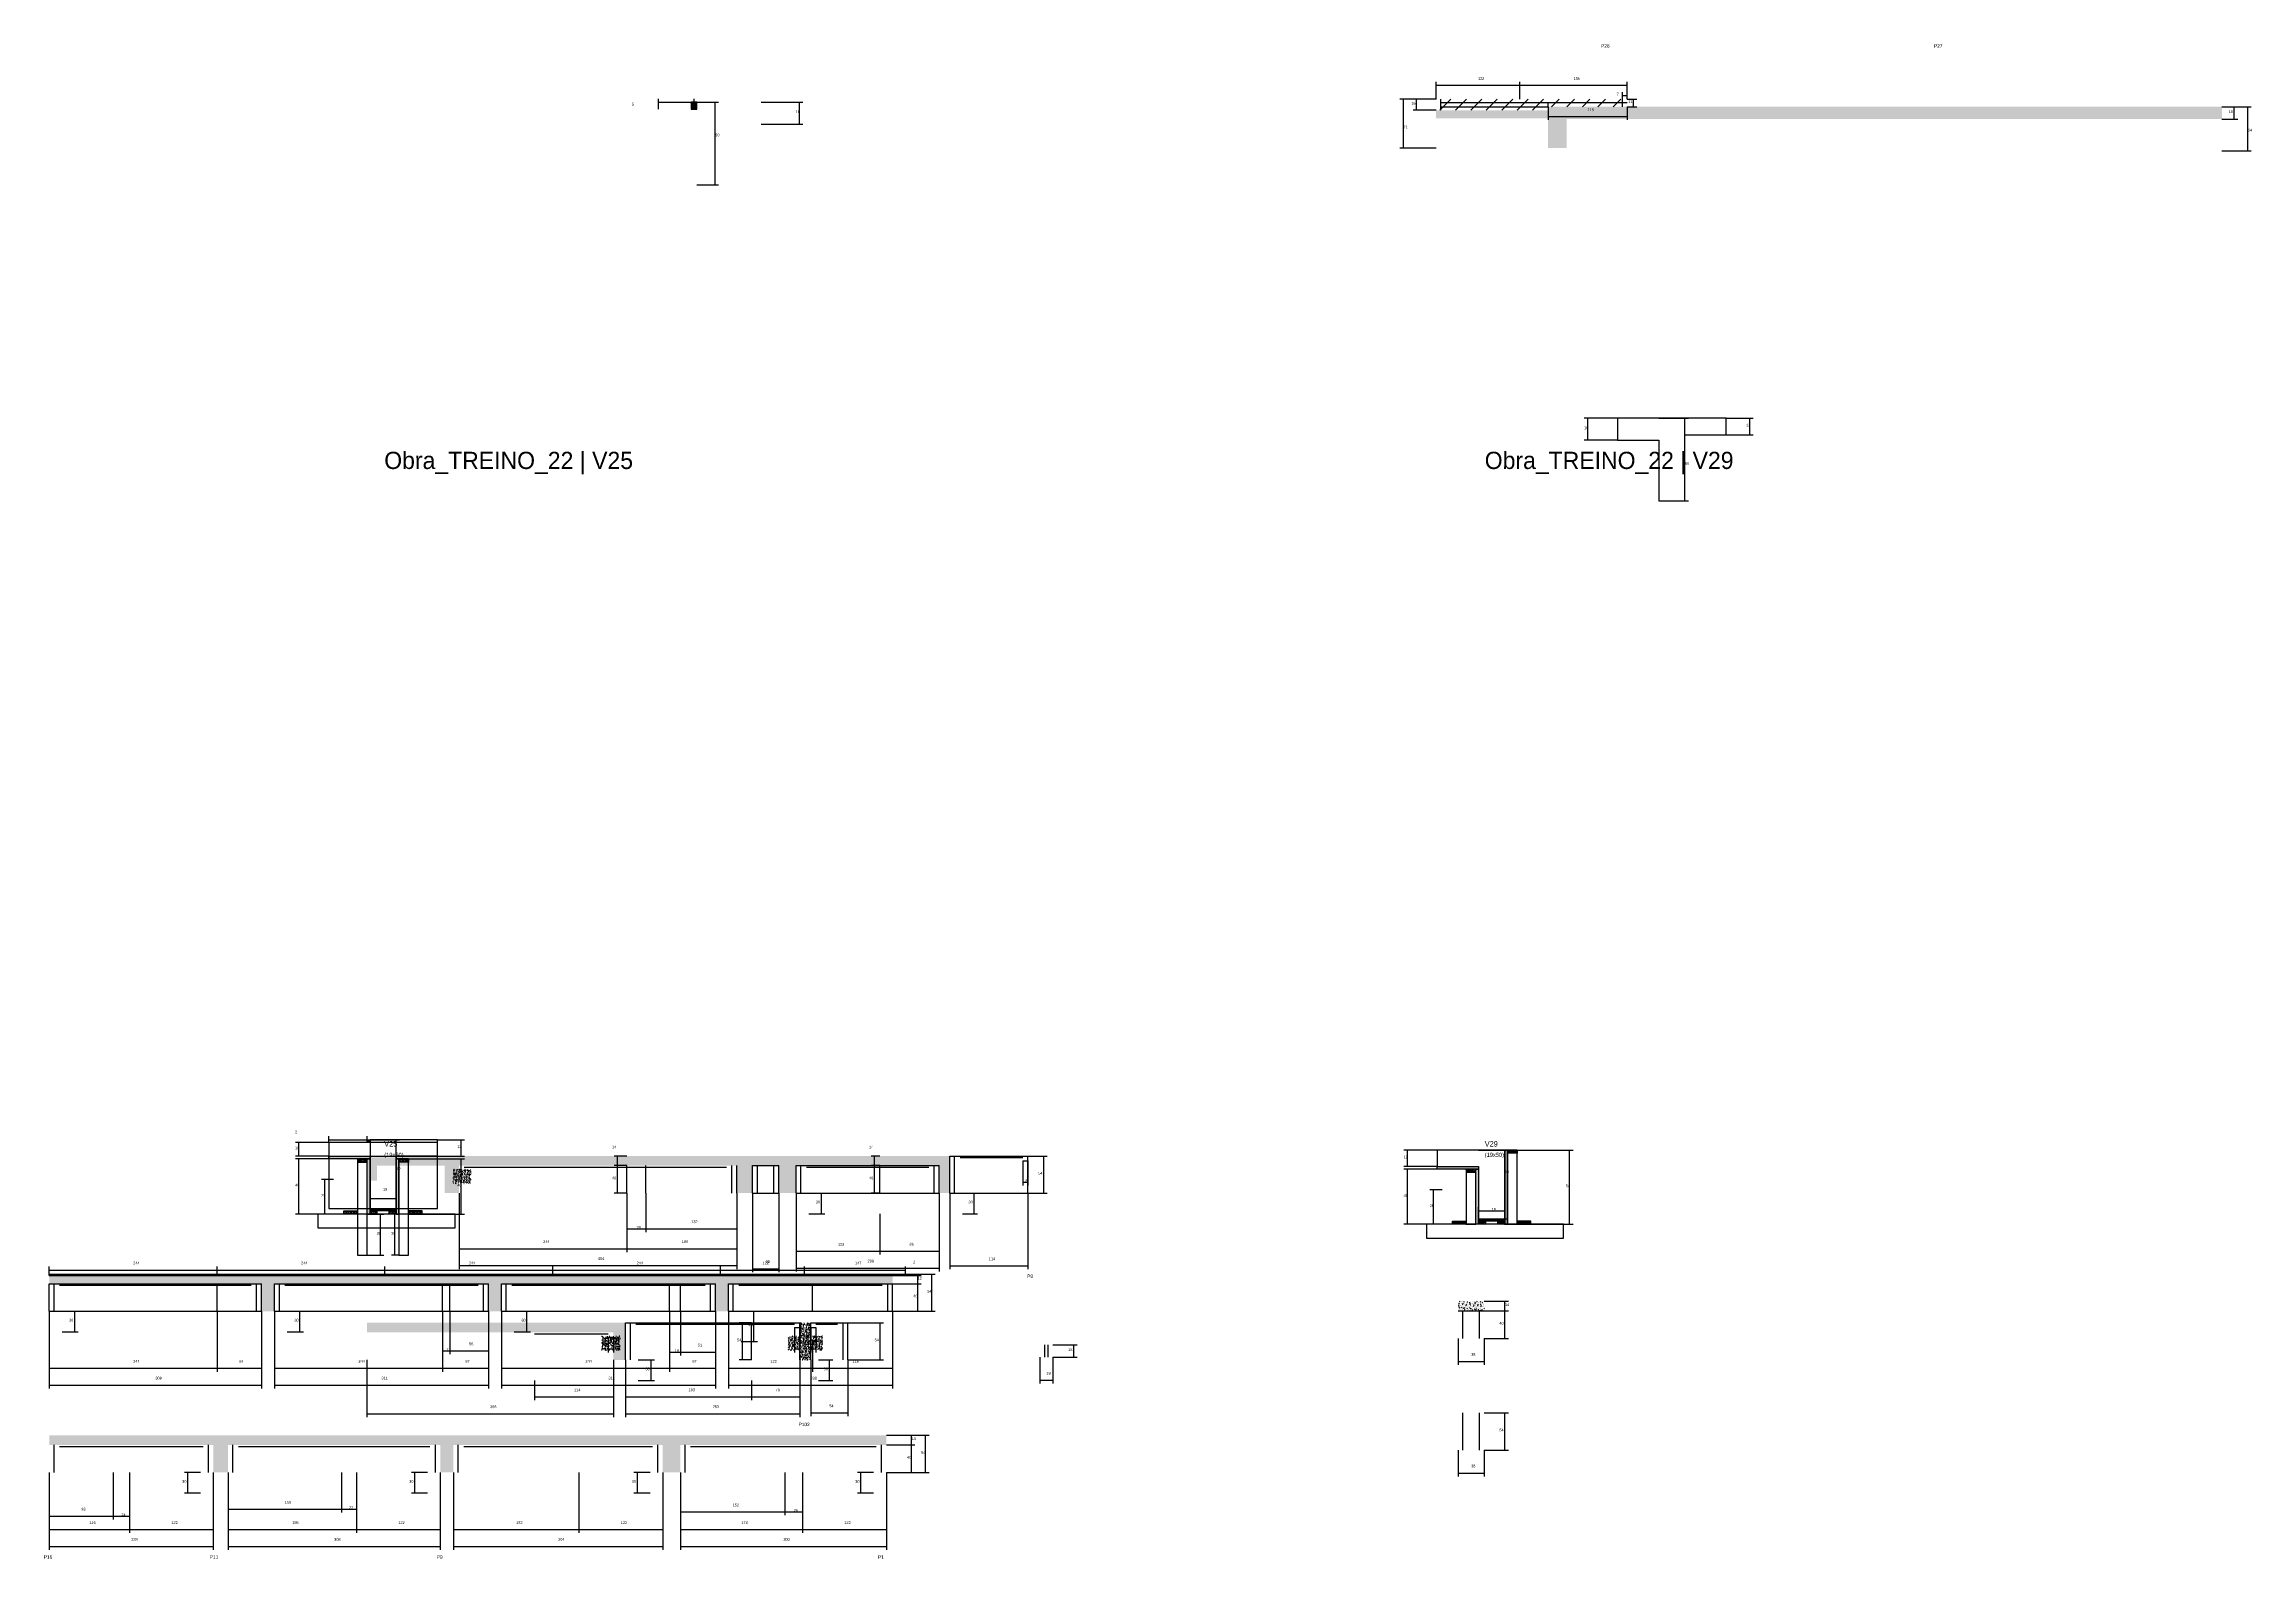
# Model space of a CAD drawing. Header units: metres. Extents: x -65046 to 21926, y -45195 to 1016.
# Drawn here: x 5906 to 9115, y -33594 to -31392 of the extents above; entities that cross this region are included whole.
import ezdxf

# ---------------------------------------------------------------- set-up
doc = ezdxf.new("R2010")
doc.units = ezdxf.units.M
for name, color, linetype in [('CONCRETO', 251, 'Continuous'), ('COTA', 241, 'Continuous'), ('Hachura', 253, 'Continuous'), ('LABEL_ID', 3, 'Continuous'), ('Madeira', 126, 'Continuous'), ('NOMENCLATURA', 7, 'Continuous'), ('Painéis', 200, 'Continuous'), ('SARR_2.2x7', 40, 'Continuous'), ('SARR_EDITAR', 141, 'Continuous'), ('Texto Seção', 7, 'Continuous')]:
    doc.layers.add(name, color=color, linetype=linetype)

msp = doc.modelspace()

# ---------------------------------------------------------------- hatches: boundary and pattern name
at = {"layer": 'COTA'}
h = msp.add_hatch(dxfattribs=at)
h.set_pattern_fill('AR-CONC', scale=0.03)
h.paths.add_polyline_path([(8207.2, -31483.4), (8092.2, -31483.4), (8092.2, -31483.4), (8092.2, -31488.4), (8092.2, -31488.4), (7929.2, -31488.4), (7929.2, -31488.4), (7929.2, -31500.4), (7929.2, -31500.4), (8092.2, -31500.4), (8092.2, -31500.4), (8092.2, -31543.4), (8092.2, -31543.4), (8119.3, -31543.4), (8119.3, -31543.4), (8119.3, -31501.4), (8119.3, -31501.4), (9071.8, -31501.4), (9071.8, -31501.4), (9071.8, -31483.4), (9071.8, -31483.4), (8207.2, -31483.4)])
h = msp.add_hatch(dxfattribs=at)
h.set_pattern_fill('AR-CONC', scale=0.03)
h.paths.add_polyline_path([(6912.4, -33062.7), (6935.5, -33062.7), (6935.5, -33022.7), (6973.5, -33022.7), (6973.5, -33062.7), (6998.7, -33062.7), (6998.7, -33022.7), (7206.7, -33022.7), (7206.7, -33062.7), (7222.2, -33062.7), (7222.2, -33008.7), (6508.9, -33008.7), (6508.9, -33010.7), (6374.7, -33010.7), (6374.7, -33044.7), (6389.7, -33044.7), (6389.7, -33022.7), (6487.7, -33022.7), (6487.7, -33062.7), (6508.9, -33062.7), (6508.9, -33022.7), (6912.4, -33022.7)])
h = msp.add_hatch(dxfattribs=at)
h.set_pattern_fill('AR-CONC', scale=0.03)
h.paths.add_polyline_path([(6499.8, -33048.5), (6499.8, -33027.9), (6499.8, -33027.9), (6526.2, -33027.9), (6526.2, -33027.9), (6526.2, -33048.5), (6526.2, -33048.5), (6499.8, -33048.5)])
h = msp.add_hatch(dxfattribs=at)
h.set_pattern_fill('AR-CONC', scale=0.03)
h.paths.add_polyline_path([(6240.5, -33194.3), (6551.5, -33194.3), (6551.5, -33234.3), (6570.5, -33234.3), (6570.5, -33194.3), (6881.5, -33194.3), (6881.5, -33234.3), (6900.5, -33234.3), (6900.5, -33194.3), (7139, -33194.3), (7139, -33182.3), (6401, -33182.3), (6157, -33182.3), (5913, -33182.3), (5913, -33194.3), (6221.5, -33194.3), (6221.5, -33234.3), (6240.5, -33234.3)])
h = msp.add_hatch(dxfattribs=at)
h.set_pattern_fill('AR-CONC', scale=0.03)
h.paths.add_polyline_path([(7961.3, -33233.8), (7999.3, -33233.8), (7999.3, -33219.8), (7961.3, -33219.8)])
h = msp.add_hatch(dxfattribs=at)
h.set_pattern_fill('AR-CONC', scale=0.03)
h.paths.add_polyline_path([(6750.9, -33251.1), (6374.7, -33251.1), (6374.7, -33265.1), (6733.2, -33265.1), (6733.2, -33305.1), (6750.9, -33305.1)])
h = msp.add_hatch(dxfattribs=at)
h.set_pattern_fill('AR-CONC', scale=0.03)
h.paths.add_polyline_path([(7020.2, -33251.1), (7004.1, -33251.1), (7004.1, -33305.1), (7020.2, -33305.1)])
h = msp.add_hatch(dxfattribs=at)
h.set_pattern_fill('AR-CONC', scale=0.03)
h.paths.add_polyline_path([(6716.5, -33290.9), (6742.9, -33290.9), (6742.9, -33290.9), (6742.9, -33270.3), (6742.9, -33270.3), (6716.5, -33270.3), (6716.5, -33270.3), (6716.5, -33290.9)])
h = msp.add_hatch(dxfattribs=at)
h.set_pattern_fill('AR-CONC', scale=0.03)
h.paths.add_polyline_path([(6987.4, -33290.9), (7013.8, -33290.9), (7013.8, -33290.9), (7013.8, -33270.3), (7013.8, -33270.3), (6987.4, -33270.3), (6987.4, -33270.3), (6987.4, -33290.9)])
h = msp.add_hatch(dxfattribs=at)
h.set_pattern_fill('AR-CONC', scale=0.03)
h.paths.add_polyline_path([(7011, -33290.9), (7037.4, -33290.9), (7037.4, -33290.9), (7037.4, -33270.3), (7037.4, -33270.3), (7011, -33270.3), (7011, -33270.3), (7011, -33290.9)])
h = msp.add_hatch(dxfattribs=at)
h.set_pattern_fill('AR-CONC', scale=0.03)
h.paths.add_polyline_path([(6173, -33428.7), (6481.5, -33428.7), (6481.5, -33468.7), (6500.5, -33468.7), (6500.5, -33428.7), (6805, -33428.7), (6805, -33468.7), (6830.5, -33468.7), (6830.5, -33428.7), (7130, -33428.7), (7130, -33414.7), (5913, -33414.7), (5913, -33428.7), (6151.5, -33428.7), (6151.5, -33468.7), (6173, -33468.7)])
at = {"layer": 'Hachura'}
h = msp.add_hatch(dxfattribs=at)
h.set_pattern_fill('ANSI31', scale=0.5)
h.paths.add_polyline_path([(6850.4, -31476.7), (6846, -31476.7), (6846, -31476.7), (6846, -31486.7), (6846, -31486.7), (6850.4, -31486.7), (6850.4, -31486.7), (6850.4, -31476.7)])
h = msp.add_hatch(color=8, dxfattribs=at)
h.dxf.hatch_style = 1
h.paths.add_polyline_path([(6854.4, -31476.7), (6850.4, -31476.7), (6850.4, -31476.7), (6850.4, -31486.7), (6850.4, -31486.7), (6854.4, -31486.7), (6854.4, -31486.7), (6854.4, -31476.7)])
h = msp.add_hatch(dxfattribs=at)
h.set_pattern_fill('ANSI31', scale=5)
h.paths.add_polyline_path([(8051.2, -31488.4), (8051.2, -31472.4), (7929.2, -31472.4), (7929.2, -31488.4)])
h = msp.add_hatch(dxfattribs=at)
h.set_pattern_fill('ANSI31', scale=5)
h.paths.add_polyline_path([(8051.2, -31488.4), (8092.2, -31488.4), (8092.2, -31483.4), (8207.2, -31483.4), (8207.2, -31472.4), (8051.2, -31472.4)])
h = msp.add_hatch(color=8, dxfattribs=at)
h.dxf.hatch_style = 1
h.paths.add_polyline_path([(6375.3, -32985), (6379.3, -32985), (6379.3, -32985), (6379.3, -32989), (6379.3, -32989), (6375.3, -32989), (6375.3, -32989), (6375.3, -32985)])
h = msp.add_hatch(color=8, dxfattribs=at)
h.dxf.hatch_style = 1
h.paths.add_polyline_path([(6319.3, -33013), (6319.3, -33009), (6319.3, -33009), (6379.3, -33009), (6379.3, -33009), (6379.3, -33013), (6379.3, -33013), (6319.3, -33013)])
h = msp.add_hatch(dxfattribs=at)
h.set_pattern_fill('ANSI31', scale=0.5)
h.paths.add_polyline_path([(6361.3, -33013), (6361.3, -33017.4), (6361.3, -33017.4), (6375.3, -33017.4), (6375.3, -33017.4), (6375.3, -33013), (6375.3, -33013), (6361.3, -33013)])
h = msp.add_hatch(color=8, dxfattribs=at)
h.dxf.hatch_style = 1
h.paths.add_polyline_path([(6375.3, -33013), (6379.3, -33013), (6379.3, -33013), (6379.3, -33093), (6379.3, -33093), (6375.3, -33093), (6375.3, -33093), (6375.3, -33013)])
h = msp.add_hatch(color=8, dxfattribs=at)
h.dxf.hatch_style = 1
h.paths.add_polyline_path([(6477.3, -33013), (6477.3, -33009), (6477.3, -33009), (6417.3, -33009), (6417.3, -33009), (6417.3, -33013), (6417.3, -33013), (6477.3, -33013)])
h = msp.add_hatch(color=8, dxfattribs=at)
h.dxf.hatch_style = 1
h.paths.add_polyline_path([(6421.3, -33013), (6417.3, -33013), (6417.3, -33013), (6417.3, -33093), (6417.3, -33093), (6421.3, -33093), (6421.3, -33093), (6421.3, -33013)])
h = msp.add_hatch(dxfattribs=at)
h.set_pattern_fill('ANSI31', scale=0.5)
h.paths.add_polyline_path([(6435.3, -33013), (6435.3, -33017.4), (6435.3, -33017.4), (6421.3, -33017.4), (6421.3, -33017.4), (6421.3, -33013), (6421.3, -33013), (6435.3, -33013)])
h = msp.add_hatch(color=8, dxfattribs=at)
h.dxf.hatch_style = 1
h.paths.add_polyline_path([(7931, -33028), (7931, -33024), (7931, -33024), (7991, -33024), (7991, -33024), (7991, -33028), (7991, -33028), (7931, -33028)])
h = msp.add_hatch(dxfattribs=at)
h.set_pattern_fill('ANSI31', scale=0.5)
h.paths.add_polyline_path([(7973, -33028), (7973, -33032.4), (7973, -33032.4), (7987, -33032.4), (7987, -33032.4), (7987, -33028), (7987, -33028), (7973, -33028)])
h = msp.add_hatch(color=8, dxfattribs=at)
h.dxf.hatch_style = 1
h.paths.add_polyline_path([(7987, -33028), (7991, -33028), (7991, -33028), (7991, -33108), (7991, -33108), (7987, -33108), (7987, -33108), (7987, -33028)])
h = msp.add_hatch(color=8, dxfattribs=at)
h.dxf.hatch_style = 1
h.paths.add_polyline_path([(8033, -33000), (8029, -33000), (8029, -33000), (8029, -33108), (8029, -33108), (8033, -33108), (8033, -33108), (8033, -33000)])
h = msp.add_hatch(dxfattribs=at)
h.set_pattern_fill('ANSI31', scale=0.5)
h.paths.add_polyline_path([(8047, -33000), (8047, -33004.4), (8047, -33004.4), (8033, -33004.4), (8033, -33004.4), (8033, -33000), (8033, -33000), (8047, -33000)])
h = msp.add_hatch(dxfattribs=at)
h.set_pattern_fill('ANSI31', scale=0.5)
h.paths.add_polyline_path([(6341.3, -33093), (6341.3, -33088.6), (6341.3, -33088.6), (6361.3, -33088.6), (6361.3, -33088.6), (6361.3, -33093), (6361.3, -33093), (6341.3, -33093)])
h = msp.add_hatch(color=8, dxfattribs=at)
h.dxf.hatch_style = 1
h.paths.add_polyline_path([(6379.3, -33088.6), (6379.3, -33085), (6379.3, -33085), (6417.3, -33085), (6417.3, -33085), (6417.3, -33088.6), (6417.3, -33088.6), (6379.3, -33088.6)])
h = msp.add_hatch(dxfattribs=at)
h.set_pattern_fill('ANSI31', scale=0.5)
h.paths.add_polyline_path([(6379.3, -33093), (6379.3, -33088.6), (6379.3, -33088.6), (6389.3, -33088.6), (6389.3, -33088.6), (6389.3, -33093), (6389.3, -33093), (6379.3, -33093)])
h = msp.add_hatch(dxfattribs=at)
h.set_pattern_fill('ANSI31', scale=0.5)
h.paths.add_polyline_path([(6407.3, -33093), (6407.3, -33088.6), (6407.3, -33088.6), (6417.3, -33088.6), (6417.3, -33088.6), (6417.3, -33093), (6417.3, -33093), (6407.3, -33093)])
h = msp.add_hatch(dxfattribs=at)
h.set_pattern_fill('ANSI31', scale=0.5)
h.paths.add_polyline_path([(6455.3, -33093), (6455.3, -33088.6), (6455.3, -33088.6), (6435.3, -33088.6), (6435.3, -33088.6), (6435.3, -33093), (6435.3, -33093), (6455.3, -33093)])
h = msp.add_hatch(dxfattribs=at)
h.set_pattern_fill('ANSI31', scale=0.5)
h.paths.add_polyline_path([(7953, -33108), (7953, -33103.6), (7953, -33103.6), (7973, -33103.6), (7973, -33103.6), (7973, -33108), (7973, -33108), (7953, -33108)])
h = msp.add_hatch(color=8, dxfattribs=at)
h.dxf.hatch_style = 1
h.paths.add_polyline_path([(7991, -33103.6), (7991, -33100), (7991, -33100), (8029, -33100), (8029, -33100), (8029, -33103.6), (8029, -33103.6), (7991, -33103.6)])
h = msp.add_hatch(dxfattribs=at)
h.set_pattern_fill('ANSI31', scale=0.5)
h.paths.add_polyline_path([(7991, -33108), (7991, -33103.6), (7991, -33103.6), (8001, -33103.6), (8001, -33103.6), (8001, -33108), (8001, -33108), (7991, -33108)])
h = msp.add_hatch(dxfattribs=at)
h.set_pattern_fill('ANSI31', scale=0.5)
h.paths.add_polyline_path([(8019, -33108), (8019, -33103.6), (8019, -33103.6), (8029, -33103.6), (8029, -33103.6), (8029, -33108), (8029, -33108), (8019, -33108)])
h = msp.add_hatch(dxfattribs=at)
h.set_pattern_fill('ANSI31', scale=0.5)
h.paths.add_polyline_path([(8067, -33108), (8067, -33103.6), (8067, -33103.6), (8047, -33103.6), (8047, -33103.6), (8047, -33108), (8047, -33108), (8067, -33108)])

# ---------------------------------------------------------------- linework, layer by layer
at = {"layer": 'CONCRETO'}
for points in [[(8351.1, -31960.1), (8351.1, -31936.1), (8193.1, -31936.1), (8193.1, -31968.1), (8253.1, -31968.1), (8253.1, -32056.1), (8291.1, -32056.1), (8291.1, -31970.1), (8291.1, -31960.1)], [(6319.3, -33085), (6477.3, -33085), (6477.3, -32989), (6319.3, -32989)], [(6379.3, -33009), (6477.3, -33009), (6477.3, -32985), (6379.3, -32985)], [(8029, -33020), (8029, -33000), (7931, -33000), (7931, -33024), (7991, -33024), (7991, -33100), (8029, -33100), (8029, -33020)]]:
    msp.add_lwpolyline(points, close=True, dxfattribs=at)
for points in [[(6379.3, -32989), (6319.3, -32989), (6319.3, -33009), (6379.3, -33009), (6379.3, -33085), (6417.3, -33085), (6417.3, -33019), (6417.3, -33009), (6477.3, -33009)], [(6477.3, -33009), (6477.3, -32985), (6379.3, -32985)]]:
    msp.add_lwpolyline(points, dxfattribs=at)
at = {"layer": 'COTA'}
for p, q in [((7929.2, -31472.4), (7929.2, -31447)), ((7929.2, -31452), (8051.2, -31452)), ((8051.2, -31472.4), (8051.2, -31447)), ((8051.2, -31472.4), (8051.2, -31447)), ((8051.2, -31452), (8207.2, -31452)), ((8207.2, -31472.4), (8207.2, -31447)), ((6798.8, -31486.7), (6798.8, -31471.7)), ((6798.8, -31476.7), (6850.4, -31476.7)), ((6850.4, -31476.7), (6850.4, -31471.7)), ((6854.4, -31476.7), (6886.2, -31476.7)), ((6881.2, -31596.7), (6881.2, -31476.7)), ((6948, -31476.7), (7008.6, -31476.7)), ((7003.6, -31508.7), (7003.6, -31476.7)), ((7929.2, -31472.4), (7876.8, -31472.4)), ((7881.8, -31543.4), (7881.8, -31472.4)), ((7929.2, -31472.4), (7895.9, -31472.4)), ((7900.9, -31488.4), (7900.9, -31472.4)), ((8092.2, -31483.4), (8092.2, -31502.4)), ((8200.3, -31472.4), (8200.3, -31462.1)), ((8200.3, -31467.1), (8207.3, -31467.1)), ((8207.2, -31472.4), (8221.2, -31472.4)), ((8207.2, -31483.4), (8221.2, -31483.4)), ((8207.2, -31483.4), (8207.2, -31502.4)), ((8207.3, -31472.4), (8207.3, -31462.1)), ((8216.2, -31483.4), (8216.2, -31472.4)), ((9071.8, -31483.4), (9094.8, -31483.4)), ((9071.8, -31483.4), (9114.5, -31483.4)), ((9089.8, -31501.4), (9089.8, -31483.4)), ((9109.5, -31547.4), (9109.5, -31483.4)), ((6948, -31508.7), (7008.6, -31508.7)), ((7929.2, -31488.4), (7895.9, -31488.4)), ((8092.2, -31497.4), (8207.2, -31497.4)), ((9071.8, -31501.4), (9094.8, -31501.4)), ((7929.2, -31543.4), (7876.8, -31543.4)), ((9071.8, -31547.4), (9114.5, -31547.4)), ((6854.4, -31596.7), (6886.2, -31596.7)), ((8193.1, -31936.1), (8144.7, -31936.1)), ((8149.7, -31968.1), (8149.7, -31936.1)), ((8253.1, -31936.1), (8296.1, -31936.1)), ((8291.1, -32056.1), (8291.1, -31936.1)), ((8351.1, -31936.1), (8390.5, -31936.1)), ((8385.5, -31960.1), (8385.5, -31936.1)), ((8193.1, -31968.1), (8144.7, -31968.1)), ((8351.1, -31960.1), (8390.5, -31960.1)), ((8253.1, -32056.1), (8296.1, -32056.1)), ((6319.3, -32989), (6270.9, -32989)), ((6275.9, -33009), (6275.9, -32989)), ((6319.3, -32989), (6319.3, -32980)), ((6319.3, -32985), (6375.3, -32985)), ((6375.3, -32985), (6375.3, -32980)), ((6379.3, -32985), (6422.3, -32985)), ((6417.3, -33085), (6417.3, -32985)), ((6477.3, -32985), (6516.7, -32985)), ((6511.7, -33009), (6511.7, -32985)), ((6319.3, -33009), (6270.9, -33009)), ((6319.3, -33013), (6270.9, -33013)), ((6275.9, -33093), (6275.9, -33013)), ((6435.3, -33013), (6516.7, -33013)), ((6477.3, -33009), (6516.7, -33009)), ((6511.7, -33093), (6511.7, -33013)), ((6752.9, -33008.7), (6734.1, -33008.7)), ((6752.9, -33022.7), (6734.1, -33022.7)), ((6752.9, -33022.7), (6734.1, -33022.7)), ((6739.1, -33022.7), (6739.1, -33008.7)), ((6739.1, -33062.7), (6739.1, -33022.7)), ((7120.7, -33008.7), (7108, -33008.7)), ((7120.7, -33022.7), (7108, -33022.7)), ((7120.7, -33022.7), (7108, -33022.7)), ((7113, -33022.7), (7113, -33008.7)), ((7113, -33062.7), (7113, -33022.7)), ((7328.2, -33015.7), (7328.2, -33051.8)), ((7335.7, -33008.7), (7364, -33008.7)), ((7335.7, -33015.7), (7335.7, -33051.8)), ((7359, -33062.7), (7359, -33008.7)), ((7931, -33000), (7882.6, -33000)), ((7931, -33024), (7882.6, -33024)), ((7931, -33028), (7882.6, -33028)), ((7887.6, -33024), (7887.6, -33000)), ((7887.6, -33108), (7887.6, -33028)), ((7991, -33000), (8034, -33000)), ((8029, -33100), (8029, -33000)), ((8047, -33000), (8128.4, -33000)), ((8123.4, -33108), (8123.4, -33000)), ((6326.3, -33043), (6308.8, -33043)), ((6313.8, -33093), (6313.8, -33043)), ((7328.2, -33046.8), (7335.7, -33046.8)), ((7938, -33058), (7920.4, -33058)), ((7925.4, -33108), (7925.4, -33058)), ((6379.3, -33085), (6379.3, -33065.5)), ((6379.3, -33070.5), (6417.3, -33070.5)), ((6379.3, -33085), (6422.3, -33085)), ((6417.3, -33085), (6417.3, -33065.5)), ((6508.9, -33062.7), (6508.9, -33148.4)), ((6508.9, -33062.7), (6508.9, -33173)), ((6752.9, -33062.7), (6734.1, -33062.7)), ((6752.9, -33062.7), (6752.9, -33119.5)), ((6780.4, -33062.7), (6780.4, -33119.5)), ((6780.4, -33062.7), (6780.4, -33119.5)), ((6912.4, -33062.7), (6912.4, -33148.4)), ((6912.4, -33062.7), (6912.4, -33173)), ((6912.4, -33062.7), (6912.4, -33119.5)), ((6935.5, -33062.7), (6935.5, -33177.5)), ((6973.5, -33062.7), (6973.5, -33177.5)), ((6998.7, -33062.7), (6998.7, -33152)), ((6998.7, -33062.7), (6998.7, -33176.6)), ((7017.2, -33062.7), (7040.7, -33062.7)), ((7035.7, -33092.7), (7035.7, -33062.7)), ((7120.7, -33062.7), (7108, -33062.7)), ((7206.7, -33062.7), (7206.7, -33152)), ((7206.7, -33062.7), (7206.7, -33176.6)), ((7222.2, -33062.7), (7222.2, -33173.3)), ((7240.7, -33062.7), (7262.7, -33062.7)), ((7257.7, -33092.7), (7257.7, -33062.7)), ((7335.7, -33062.7), (7335.7, -33173.3)), ((7335.7, -33062.7), (7364, -33062.7)), ((7991, -33100), (7991, -33083.2)), ((7991, -33088.2), (8029, -33088.2)), ((8029, -33100), (8029, -33083.2)), ((6341.3, -33093), (6270.9, -33093)), ((6333.2, -33093), (6308.8, -33093)), ((6375.3, -33093), (6399.5, -33093)), ((6394.5, -33153), (6394.5, -33093)), ((6421.3, -33093), (6410.5, -33093)), ((6415.5, -33153), (6415.5, -33093)), ((6455.3, -33093), (6516.7, -33093)), ((6752.9, -33092.7), (6752.9, -33148.4)), ((6752.9, -33092.7), (6752.9, -33148.4)), ((6752.9, -33114.5), (6780.4, -33114.5)), ((6780.4, -33114.5), (6912.4, -33114.5)), ((7017.2, -33092.7), (7040.7, -33092.7)), ((7120.7, -33092.7), (7120.7, -33152)), ((7120.7, -33092.7), (7120.7, -33152)), ((7240.7, -33092.7), (7262.7, -33092.7)), ((7953, -33108), (7882.6, -33108)), ((7938, -33108), (7920.4, -33108)), ((7991, -33100), (8034, -33100)), ((8067, -33108), (8128.4, -33108)), ((6375.3, -33153), (6399.5, -33153)), ((6421.3, -33153), (6410.5, -33153)), ((6508.9, -33143.4), (6752.9, -33143.4)), ((6752.9, -33143.4), (6912.4, -33143.4)), ((6998.7, -33147), (7120.7, -33147)), ((7120.7, -33147), (7206.7, -33147)), ((5913, -33180.3), (5913, -33169.4)), ((5913, -33174.4), (6157, -33174.4)), ((6157, -33180.3), (6157, -33169.4)), ((6157, -33180.3), (6157, -33169.4)), ((6157, -33174.4), (6401, -33174.4)), ((6401, -33180.3), (6401, -33169.4)), ((6401, -33180.3), (6401, -33169.4)), ((6401, -33174.4), (6645, -33174.4)), ((6508.9, -33168), (6912.4, -33168)), ((6645, -33180.3), (6645, -33169.4)), ((6645, -33180.3), (6645, -33169.4)), ((6645, -33174.4), (6889, -33174.4)), ((6889, -33180.3), (6889, -33169.4)), ((6889, -33180.3), (6889, -33169.4)), ((6889, -33174.4), (7011, -33174.4)), ((6935.5, -33172.5), (6973.5, -33172.5)), ((6998.7, -33171.6), (7206.7, -33171.6)), ((7011, -33180.3), (7011, -33169.4)), ((7011, -33180.3), (7011, -33169.4)), ((7011, -33174.4), (7158, -33174.4)), ((7139, -33182.3), (7180.6, -33182.3)), ((7158, -33180.3), (7158, -33169.4)), ((7158, -33180.3), (7180.6, -33180.3)), ((7158, -33180.3), (7201.1, -33180.3)), ((7158, -33182.3), (7180.6, -33182.3)), ((7175.6, -33182.3), (7175.6, -33180.3)), ((7175.6, -33194.3), (7175.6, -33182.3)), ((7196.1, -33234.3), (7196.1, -33180.3)), ((7222.2, -33168.3), (7335.7, -33168.3)), ((7139, -33194.3), (7180.6, -33194.3)), ((7139, -33194.3), (7180.6, -33194.3)), ((7175.6, -33234.3), (7175.6, -33194.3)), ((7999.3, -33219.8), (8034.4, -33219.8)), ((8029.4, -33233.8), (8029.4, -33219.8)), ((5913, -33234.3), (5913, -33322.3)), ((5913, -33234.3), (5913, -33346.8)), ((5931.5, -33234.3), (5955, -33234.3)), ((5950, -33264.3), (5950, -33234.3)), ((6157, -33234.3), (6157, -33322.3)), ((6157, -33234.3), (6157, -33322.3)), ((6221.5, -33234.3), (6221.5, -33322.3)), ((6221.5, -33234.3), (6221.5, -33346.8)), ((6240.5, -33234.3), (6240.5, -33322.3)), ((6240.5, -33234.3), (6240.5, -33346.8)), ((6259, -33234.3), (6282.5, -33234.3)), ((6277.5, -33264.3), (6277.5, -33234.3)), ((6484.5, -33234.3), (6484.5, -33322.3)), ((6484.5, -33234.3), (6484.5, -33322.3)), ((6484.5, -33234.3), (6484.5, -33296.8)), ((6495.5, -33234.3), (6495.5, -33296.8)), ((6495.5, -33234.3), (6495.5, -33296.8)), ((6551.5, -33234.3), (6551.5, -33322.3)), ((6551.5, -33234.3), (6551.5, -33346.8)), ((6551.5, -33234.3), (6551.5, -33296.8)), ((6570.5, -33234.3), (6570.5, -33322.3)), ((6570.5, -33234.3), (6570.5, -33346.8)), ((6589, -33234.3), (6612.5, -33234.3)), ((6607.5, -33264.3), (6607.5, -33234.3)), ((6814.5, -33234.3), (6814.5, -33322.3)), ((6814.5, -33234.3), (6814.5, -33322.3)), ((6814.5, -33234.3), (6814.5, -33298.7)), ((6830.5, -33234.3), (6830.5, -33298.7)), ((6830.5, -33234.3), (6830.5, -33298.7)), ((6881.5, -33234.3), (6881.5, -33322.3)), ((6881.5, -33234.3), (6881.5, -33346.8)), ((6881.5, -33234.3), (6881.5, -33298.7)), ((6900.5, -33234.3), (6900.5, -33322.3)), ((6900.5, -33234.3), (6900.5, -33346.8)), ((6933.9, -33251.1), (6916.1, -33251.1)), ((6919, -33234.3), (6942.5, -33234.3)), ((6921.1, -33305.1), (6921.1, -33251.1)), ((6937.5, -33278.3), (6937.5, -33234.3)), ((7074.2, -33251.1), (7126, -33251.1)), ((7121, -33305.1), (7121, -33251.1)), ((7139, -33234.3), (7180.6, -33234.3)), ((7139, -33234.3), (7201.1, -33234.3)), ((7139, -33234.3), (7139, -33322.3)), ((7139, -33234.3), (7139, -33346.8)), ((7999.3, -33233.8), (8034.4, -33233.8)), ((7999.3, -33233.8), (8034.4, -33233.8)), ((8029.4, -33273.8), (8029.4, -33233.8)), ((5931.5, -33264.3), (5955, -33264.3)), ((6259, -33264.3), (6282.5, -33264.3)), ((6589, -33264.3), (6612.5, -33264.3)), ((6725.7, -33272.1), (6725.7, -33294.2)), ((6733.2, -33272.1), (6733.2, -33294.2)), ((6919, -33278.3), (6942.5, -33278.3)), ((6996.6, -33258.1), (6996.6, -33294.2)), ((7004.1, -33258.1), (7004.1, -33294.2)), ((7020.2, -33258.1), (7020.2, -33294.2)), ((7022.5, -33275.3), (7022.5, -33322.3)), ((7022.5, -33275.3), (7022.5, -33322.3)), ((7027.7, -33258.1), (7027.7, -33294.2)), ((7372.3, -33283.1), (7407.5, -33283.1)), ((7402.5, -33301.1), (7402.5, -33283.1)), ((7961.3, -33273.8), (7961.3, -33312.2)), ((7999.3, -33273.8), (7999.3, -33312.2)), ((7999.3, -33273.8), (8034.4, -33273.8)), ((6374.7, -33305.1), (6374.7, -33388.4)), ((6484.5, -33291.8), (6495.5, -33291.8)), ((6495.5, -33291.8), (6551.5, -33291.8)), ((6725.7, -33289.2), (6733.2, -33289.2)), ((6733.2, -33305.1), (6733.2, -33363.8)), ((6733.2, -33305.1), (6733.2, -33388.4)), ((6750.9, -33305.1), (6750.9, -33363.8)), ((6750.9, -33305.1), (6750.9, -33388.4)), ((6769.4, -33305.1), (6792.9, -33305.1)), ((6787.9, -33335.1), (6787.9, -33305.1)), ((6814.5, -33293.7), (6830.5, -33293.7)), ((6830.5, -33293.7), (6881.5, -33293.7)), ((6933.9, -33305.1), (6916.1, -33305.1)), ((6996.6, -33289.2), (7004.1, -33289.2)), ((7004.1, -33305.1), (7004.1, -33363.8)), ((7004.1, -33305.1), (7004.1, -33388.4)), ((7020.2, -33289.2), (7027.7, -33289.2)), ((7020.2, -33305.1), (7020.2, -33386.9)), ((7031.2, -33305.1), (7052.2, -33305.1)), ((7047.2, -33335.1), (7047.2, -33305.1)), ((7074.2, -33305.1), (7074.2, -33386.9)), ((7074.2, -33305.1), (7126, -33305.1)), ((7353.3, -33301.1), (7353.3, -33339.5)), ((7372.3, -33301.1), (7372.3, -33339.5)), ((7372.3, -33301.1), (7407.5, -33301.1)), ((7961.3, -33307.2), (7999.3, -33307.2)), ((5913, -33317.3), (6157, -33317.3)), ((5913, -33341.8), (6221.5, -33341.8)), ((6157, -33317.3), (6221.5, -33317.3)), ((6240.5, -33317.3), (6484.5, -33317.3)), ((6240.5, -33341.8), (6551.5, -33341.8)), ((6484.5, -33317.3), (6551.5, -33317.3)), ((6570.5, -33317.3), (6814.5, -33317.3)), ((6570.5, -33341.8), (6881.5, -33341.8)), ((6618.7, -33335.1), (6618.7, -33363.8)), ((6769.4, -33335.1), (6792.9, -33335.1)), ((6814.5, -33317.3), (6881.5, -33317.3)), ((6900.5, -33317.3), (7022.5, -33317.3)), ((6900.5, -33341.8), (7139, -33341.8)), ((6933.9, -33335.1), (6933.9, -33363.8)), ((6933.9, -33335.1), (6933.9, -33363.8)), ((7022.5, -33317.3), (7139, -33317.3)), ((7031.2, -33335.1), (7052.2, -33335.1)), ((7353.3, -33334.5), (7372.3, -33334.5)), ((6618.7, -33358.8), (6733.2, -33358.8)), ((6750.9, -33358.8), (6933.9, -33358.8)), ((6933.9, -33358.8), (7004.1, -33358.8)), ((6374.7, -33383.4), (6733.2, -33383.4)), ((6750.9, -33383.4), (7004.1, -33383.4)), ((7020.2, -33381.9), (7074.2, -33381.9)), ((7999.3, -33382.1), (8034.4, -33382.1)), ((8029.4, -33436.1), (8029.4, -33382.1)), ((7130, -33414.7), (7171.6, -33414.7)), ((7130, -33414.7), (7192.1, -33414.7)), ((7130, -33428.7), (7171.6, -33428.7)), ((7130, -33428.7), (7171.6, -33428.7)), ((7166.6, -33428.7), (7166.6, -33414.7)), ((7166.6, -33468.7), (7166.6, -33428.7)), ((7187.1, -33468.7), (7187.1, -33414.7)), ((7961.3, -33436.1), (7961.3, -33474.5)), ((7999.3, -33436.1), (7999.3, -33474.5)), ((7999.3, -33436.1), (8034.4, -33436.1)), ((5913, -33468.7), (5913, -33556.7)), ((5913, -33468.7), (5913, -33581.2)), ((5913, -33468.7), (5913, -33537.3)), ((6006, -33468.7), (6006, -33537.3)), ((6006, -33468.7), (6006, -33537.3)), ((6029.5, -33468.7), (6029.5, -33537.3)), ((6133, -33468.7), (6109.5, -33468.7)), ((6114.5, -33498.7), (6114.5, -33468.7)), ((6151.5, -33468.7), (6151.5, -33556.7)), ((6151.5, -33468.7), (6151.5, -33581.2)), ((6173, -33468.7), (6173, -33581.2)), ((6173, -33468.7), (6173, -33527.1)), ((6173, -33468.7), (6173, -33556.7)), ((6338, -33468.7), (6338, -33527.1)), ((6338, -33468.7), (6338, -33527.1)), ((6359.5, -33468.7), (6359.5, -33556.7)), ((6359.5, -33468.7), (6359.5, -33527.1)), ((6463, -33468.7), (6439.5, -33468.7)), ((6444.5, -33498.7), (6444.5, -33468.7)), ((6481.5, -33468.7), (6481.5, -33556.7)), ((6481.5, -33468.7), (6481.5, -33581.2)), ((6500.5, -33468.7), (6500.5, -33556.7)), ((6500.5, -33468.7), (6500.5, -33581.2)), ((6683, -33468.7), (6683, -33556.7)), ((6683, -33468.7), (6683, -33556.7)), ((6786.5, -33468.7), (6763, -33468.7)), ((6768, -33498.7), (6768, -33468.7)), ((6805, -33468.7), (6805, -33556.7)), ((6805, -33468.7), (6805, -33581.2)), ((6830.5, -33468.7), (6830.5, -33556.7)), ((6830.5, -33468.7), (6830.5, -33581.2)), ((6830.5, -33468.7), (6830.5, -33531)), ((6982.5, -33468.7), (6982.5, -33531)), ((6982.5, -33468.7), (6982.5, -33531)), ((7008, -33468.7), (7008, -33556.7)), ((7008, -33468.7), (7008, -33556.7)), ((7008, -33468.7), (7008, -33531)), ((7111.5, -33468.7), (7088, -33468.7)), ((7093, -33498.7), (7093, -33468.7)), ((7130, -33468.7), (7130, -33556.7)), ((7130, -33468.7), (7130, -33581.2)), ((7130, -33468.7), (7171.6, -33468.7)), ((7130, -33468.7), (7192.1, -33468.7)), ((7961.3, -33469.5), (7999.3, -33469.5)), ((6029.5, -33495.7), (6029.5, -33556.7)), ((6029.5, -33495.7), (6029.5, -33556.7)), ((6133, -33498.7), (6109.5, -33498.7)), ((6359.5, -33498.4), (6359.5, -33556.7)), ((6463, -33498.7), (6439.5, -33498.7)), ((6786.5, -33498.7), (6763, -33498.7)), ((7111.5, -33498.7), (7088, -33498.7)), ((5913, -33532.3), (6006, -33532.3)), ((6006, -33532.3), (6029.5, -33532.3)), ((6173, -33522.1), (6338, -33522.1)), ((6338, -33522.1), (6359.5, -33522.1)), ((6830.5, -33526), (6982.5, -33526)), ((6982.5, -33526), (7008, -33526)), ((5913, -33551.7), (6029.5, -33551.7)), ((6029.5, -33551.7), (6151.5, -33551.7)), ((6173, -33551.7), (6359.5, -33551.7)), ((6359.5, -33551.7), (6481.5, -33551.7)), ((6500.5, -33551.7), (6683, -33551.7)), ((6683, -33551.7), (6805, -33551.7)), ((6830.5, -33551.7), (7008, -33551.7)), ((7008, -33551.7), (7130, -33551.7)), ((5913, -33576.2), (6151.5, -33576.2)), ((6173, -33576.2), (6481.5, -33576.2)), ((6500.5, -33576.2), (6805, -33576.2)), ((6830.5, -33576.2), (7130, -33576.2))]:
    msp.add_line(p, q, dxfattribs=at)
at = {"layer": 'Madeira'}
for points in [[(6850.4, -31476.7), (6846, -31476.7), (6846, -31486.7), (6850.4, -31486.7)], [(6361.3, -33013), (6361.3, -33017.4), (6375.3, -33017.4), (6375.3, -33013)], [(6361.3, -33153), (6375.3, -33153), (6375.3, -33013), (6361.3, -33013)], [(6435.3, -33013), (6435.3, -33017.4), (6421.3, -33017.4), (6421.3, -33013)], [(6435.3, -33013), (6421.3, -33013), (6421.3, -33153), (6435.3, -33153)], [(7973, -33028), (7973, -33032.4), (7987, -33032.4), (7987, -33028)], [(7973, -33108), (7987, -33108), (7987, -33028), (7973, -33028)], [(8047, -33000), (8047, -33004.4), (8033, -33004.4), (8033, -33000)], [(8047, -33000), (8033, -33000), (8033, -33108), (8047, -33108)], [(6341.3, -33093), (6341.3, -33088.6), (6361.3, -33088.6), (6361.3, -33093)], [(6379.3, -33093), (6379.3, -33088.6), (6389.3, -33088.6), (6389.3, -33093)], [(6407.3, -33093), (6407.3, -33088.6), (6417.3, -33088.6), (6417.3, -33093)], [(6455.3, -33093), (6455.3, -33088.6), (6435.3, -33088.6), (6435.3, -33093)], [(6303.4, -33113), (6503, -33113), (6503, -33093), (6303.4, -33093)], [(7915.1, -33128), (8114.7, -33128), (8114.7, -33108), (7915.1, -33108)], [(7953, -33108), (7953, -33103.6), (7973, -33103.6), (7973, -33108)], [(7991, -33108), (7991, -33103.6), (8001, -33103.6), (8001, -33108)], [(8019, -33108), (8019, -33103.6), (8029, -33103.6), (8029, -33108)], [(8067, -33108), (8067, -33103.6), (8047, -33103.6), (8047, -33108)]]:
    msp.add_lwpolyline(points, close=True, dxfattribs=at)
at = {"layer": 'Painéis'}
for p, q in [((6319.3, -33009), (6379.3, -33009)), ((6319.3, -33013), (6319.3, -33009)), ((6379.3, -33013), (6379.3, -33009)), ((6379.3, -33093), (6379.3, -33013)), ((6417.3, -33009), (6477.3, -33009)), ((6417.3, -33013), (6417.3, -33009)), ((6417.3, -33093), (6417.3, -33013)), ((6477.3, -33013), (6477.3, -33009)), ((6752.9, -33062.7), (6752.9, -33022.7)), ((6780.4, -33062.7), (6780.4, -33022.7)), ((6912.4, -33062.7), (6912.4, -33022.7)), ((6935.5, -33022.7), (6973.5, -33022.7)), ((6935.5, -33062.7), (6935.5, -33022.7)), ((6973.5, -33062.7), (6973.5, -33022.7)), ((6998.7, -33022.7), (7206.7, -33022.7)), ((6998.7, -33062.7), (6998.7, -33022.7)), ((7120.7, -33062.7), (7120.7, -33022.7)), ((7206.7, -33062.7), (7206.7, -33022.7)), ((7222.2, -33008.7), (7335.7, -33008.7)), ((7222.2, -33062.7), (7222.2, -33008.7)), ((7335.7, -33062.7), (7335.7, -33008.7)), ((7931, -33024), (7991, -33024)), ((6379.3, -33085), (6417.3, -33085)), ((6379.3, -33088.6), (6379.3, -33085)), ((6417.3, -33088.6), (6417.3, -33085)), ((6935.5, -33062.7), (6973.5, -33062.7)), ((6998.7, -33062.7), (7206.7, -33062.7)), ((7222.2, -33062.7), (7335.7, -33062.7)), ((7991, -33100), (8029, -33100)), ((5913, -33180.3), (6157, -33180.3)), ((5913, -33182.3), (6157, -33182.3)), ((6157, -33180.3), (6401, -33180.3)), ((6157, -33182.3), (6401, -33182.3)), ((6401, -33180.3), (7158, -33180.3)), ((6401, -33182.3), (7158, -33182.3)), ((5913, -33194.3), (6221.5, -33194.3)), ((5913, -33234.3), (5913, -33194.3)), ((6157, -33234.3), (6157, -33194.3)), ((6221.5, -33234.3), (6221.5, -33194.3)), ((6240.5, -33194.3), (6551.5, -33194.3)), ((6240.5, -33234.3), (6240.5, -33194.3)), ((6484.5, -33234.3), (6484.5, -33194.3)), ((6495.5, -33234.3), (6495.5, -33194.3)), ((6551.5, -33234.3), (6551.5, -33194.3)), ((6570.5, -33194.3), (6881.5, -33194.3)), ((6570.5, -33234.3), (6570.5, -33194.3)), ((6814.5, -33234.3), (6814.5, -33194.3)), ((6830.5, -33234.3), (6830.5, -33194.3)), ((6881.5, -33234.3), (6881.5, -33194.3)), ((6900.5, -33194.3), (7139, -33194.3)), ((6900.5, -33234.3), (6900.5, -33194.3)), ((7022.5, -33234.3), (7022.5, -33194.3)), ((7139, -33234.3), (7139, -33194.3)), ((5913, -33234.3), (6221.5, -33234.3)), ((6240.5, -33234.3), (6551.5, -33234.3)), ((6570.5, -33234.3), (6881.5, -33234.3)), ((6750.9, -33251.1), (7004.1, -33251.1)), ((6750.9, -33305.1), (6750.9, -33251.1)), ((6900.5, -33234.3), (7139, -33234.3)), ((6933.9, -33305.1), (6933.9, -33251.1)), ((7004.1, -33305.1), (7004.1, -33251.1)), ((7020.2, -33251.1), (7074.2, -33251.1)), ((7020.2, -33305.1), (7020.2, -33251.1)), ((7074.2, -33305.1), (7074.2, -33251.1)), ((7961.3, -33233.8), (7999.3, -33233.8))]:
    msp.add_line(p, q, dxfattribs=at)
for points in [[(6854.4, -31476.7), (6850.4, -31476.7), (6850.4, -31486.7), (6854.4, -31486.7)], [(6375.3, -32985), (6379.3, -32985), (6379.3, -32989), (6375.3, -32989)], [(6319.3, -33013), (6319.3, -33009), (6379.3, -33009), (6379.3, -33013)], [(6375.3, -33013), (6379.3, -33013), (6379.3, -33093), (6375.3, -33093)], [(6477.3, -33013), (6477.3, -33009), (6417.3, -33009), (6417.3, -33013)], [(6421.3, -33013), (6417.3, -33013), (6417.3, -33093), (6421.3, -33093)], [(7931, -33028), (7931, -33024), (7991, -33024), (7991, -33028)], [(7987, -33028), (7991, -33028), (7991, -33108), (7987, -33108)], [(8033, -33000), (8029, -33000), (8029, -33108), (8033, -33108)], [(6379.3, -33088.6), (6379.3, -33085), (6417.3, -33085), (6417.3, -33088.6)], [(7991, -33103.6), (7991, -33100), (8029, -33100), (8029, -33103.6)], [(6157, -33182.3), (5913, -33182.3), (5913, -33180.3), (6157, -33180.3)], [(6401, -33182.3), (6157, -33182.3), (6157, -33180.3), (6401, -33180.3)], [(7158, -33182.3), (6401, -33182.3), (6401, -33180.3), (7158, -33180.3)]]:
    msp.add_lwpolyline(points, close=True, dxfattribs=at)
at = {"layer": 'SARR_2.2x7'}
for p, q in [((7936.2, -31488.4), (7936.2, -31472.4)), ((8200.3, -31483.4), (8200.3, -31472.4)), ((6516.4, -33024.9), (6752.9, -33024.9)), ((6752.9, -33024.9), (6897.4, -33024.9)), ((6905.4, -33062.7), (6905.4, -33022.7)), ((6942.5, -33062.7), (6942.5, -33022.7)), ((6966.5, -33062.7), (6966.5, -33022.7)), ((7005.7, -33062.7), (7005.7, -33022.7)), ((7013.7, -33024.9), (7120.7, -33024.9)), ((7120.7, -33024.9), (7191.7, -33024.9)), ((7199.7, -33062.7), (7199.7, -33022.7)), ((7229.2, -33062.7), (7229.2, -33008.7)), ((7237.2, -33010.9), (7328.2, -33010.9)), ((7328.2, -33015.7), (7335.7, -33015.7)), ((5920, -33234.3), (5920, -33194.3)), ((5928, -33196.5), (6157, -33196.5)), ((6157, -33196.5), (6206.5, -33196.5)), ((6214.5, -33234.3), (6214.5, -33194.3)), ((6247.5, -33234.3), (6247.5, -33194.3)), ((6255.5, -33196.5), (6484.5, -33196.5)), ((6484.5, -33196.5), (6536.5, -33196.5)), ((6544.5, -33234.3), (6544.5, -33194.3)), ((6577.5, -33234.3), (6577.5, -33194.3)), ((6585.5, -33196.5), (6814.5, -33196.5)), ((6814.5, -33196.5), (6866.5, -33196.5)), ((6874.5, -33234.3), (6874.5, -33194.3)), ((6907.5, -33234.3), (6907.5, -33194.3)), ((6915.5, -33196.5), (7022.5, -33196.5)), ((7022.5, -33196.5), (7124, -33196.5)), ((7132, -33234.3), (7132, -33194.3)), ((6757.9, -33305.1), (6757.9, -33251.1)), ((7067.2, -33305.1), (7067.2, -33251.1)), ((7968.3, -33273.8), (7968.3, -33233.8)), ((7992.3, -33273.8), (7992.3, -33233.8)), ((6618.7, -33267.3), (6725.7, -33267.3)), ((6725.7, -33272.1), (6733.2, -33272.1)), ((6765.9, -33253.3), (6933.9, -33253.3)), ((6933.9, -33253.3), (6996.6, -33253.3)), ((6996.6, -33258.1), (7004.1, -33258.1)), ((7020.2, -33258.1), (7027.7, -33258.1)), ((7027.7, -33253.3), (7059.2, -33253.3)), ((7360.3, -33301.1), (7360.3, -33283.1)), ((7365.3, -33301.1), (7365.3, -33283.1)), ((7968.3, -33436.1), (7968.3, -33382.1)), ((7992.3, -33436.1), (7992.3, -33382.1)), ((5920, -33468.7), (5920, -33428.7)), ((5928, -33430.9), (6029.5, -33430.9)), ((6029.5, -33430.9), (6136.5, -33430.9)), ((6144.5, -33468.7), (6144.5, -33428.7)), ((6180, -33468.7), (6180, -33428.7)), ((6188, -33430.9), (6359.5, -33430.9)), ((6359.5, -33430.9), (6466.5, -33430.9)), ((6474.5, -33468.7), (6474.5, -33428.7)), ((6507.5, -33468.7), (6507.5, -33428.7)), ((6515.5, -33430.9), (6683, -33430.9)), ((6683, -33430.9), (6790, -33430.9)), ((6798, -33468.7), (6798, -33428.7)), ((6837.5, -33468.7), (6837.5, -33428.7)), ((6845.5, -33430.9), (7008, -33430.9)), ((7008, -33430.9), (7115, -33430.9)), ((7123, -33468.7), (7123, -33428.7))]:
    msp.add_line(p, q, dxfattribs=at)
at = {"layer": 'SARR_EDITAR'}
for p, q in [((7936.2, -31477.4), (8207.3, -31477.4)), ((7936.2, -31483.4), (8092.2, -31483.4)), ((8092.2, -31483.4), (8092.2, -31478.4))]:
    msp.add_line(p, q, dxfattribs=at)

# ---------------------------------------------------------------- texts
at = {"layer": 'COTA'}
for s, p in [('122', (7990.2, -31444.4)), ('156', (8129.2, -31444.4)), ('5', (6760.1, -31481.7)), ('16', (7893.3, -31480.4)), ('115', (8149.7, -31489.8)), ('7', (8191.7, -31467.1)), ('11', (8208.6, -31477.9)), ('16', (6998.1, -31492.7)), ('71', (7881.8, -31514.9)), ('18', (9081.7, -31492.4)), ('64', (9109.5, -31519.4)), ('60', (6881.2, -31526.4)), ('16', (8144.2, -31952.1)), ('12', (8380, -31948.1)), ('60', (8291.1, -32003.7)), ('2', (6270.4, -32975.7)), ('10', (6270.4, -32999)), ('12', (6506.2, -32997)), ('14', (6731, -32997.7)), ('14', (7104.9, -32997.7)), ('50', (6417.3, -33028.6)), ('12', (7882.1, -33012)), ('40', (6270.4, -33053)), ('19', (6398.3, -33059)), ('40', (6506.2, -33053)), ('40', (6731, -33042.7)), ('40', (7104.9, -33042.7)), ('8', (7332, -33046.8)), ('54', (7350.9, -33035.7)), ('50', (8029, -33033.5)), ('54', (8117.9, -33054)), ('25', (6308.3, -33068)), ('30', (7027.4, -33077.7)), ('30', (7249.5, -33077.7)), ('40', (7882.1, -33068)), ('25', (7919.9, -33083)), ('19', (8010, -33088.2)), ('30', (6389, -33123)), ('30', (6410, -33123)), ('28', (6766.7, -33114.5)), ('132', (6846.4, -33106.3)), ('244', (6630.9, -33135.3)), ('404', (6710.7, -33159.7)), ('160', (6832.7, -33135.3)), ('122', (7059.7, -33139)), ('86', (7163.7, -33138.9)), ('114', (7279, -33160.1)), ('244', (6035, -33166.3)), ('244', (6279, -33166.3)), ('244', (6523, -33166.3)), ('244', (6767, -33166.3)), ('122', (6950, -33166.3)), ('38', (6954.5, -33164.3)), ('147', (7084.5, -33166.3)), ('208', (7102.7, -33163.4)), ('2', (7169.1, -33165)), ('12', (7175.6, -33188.3)), ('40', (7169.1, -33214.3)), ('54', (7189.6, -33207.3)), ('30', (5941.8, -33249.3)), ('30', (6269.3, -33249.3)), ('30', (6599.3, -33249.3)), ('44', (6929.5, -33256.3)), ('40', (8021.3, -33253.8)), ('14', (8029.4, -33226.8)), ('56', (6523.5, -33283.7)), ('51', (6856, -33285.6)), ('54', (6913, -33278.1)), ('54', (7112.9, -33278.1)), ('244', (6035, -33309.2)), ('64', (6189.3, -33309.2)), ('244', (6362.5, -33309.2)), ('11', (6490, -33291.8)), ('67', (6518, -33309.2)), ('244', (6692.5, -33309.2)), ('8', (6729.4, -33289.2)), ('30', (6779.7, -33320.1)), ('16', (6822.5, -33293.7)), ('67', (6848, -33309.2)), ('122', (6961.5, -33309.2)), ('8', (7000.3, -33289.2)), ('8', (7023.9, -33289.2)), ('30', (7039, -33320.1)), ('116', (7080.8, -33309.2)), ('18', (7394.4, -33292.1)), ('38', (7980.3, -33299)), ('308', (6067.3, -33333.6)), ('311', (6396, -33333.6)), ('114', (6675.9, -33350.7)), ('311', (6726, -33333.6)), ('183', (6842.4, -33350.6)), ('70', (6969, -33350.7)), ('238', (7019.8, -33333.6)), ('19', (7362.8, -33326.5)), ('358', (6553.9, -33375.2)), ('253', (6877.5, -33375.2)), ('54', (7047.2, -33373.8)), ('54', (8021.3, -33409.1)), ('40', (7160.1, -33448.7)), ('14', (7166.6, -33421.7)), ('54', (7180.6, -33441.7)), ('38', (7980.3, -33461.3)), ('30', (6106.3, -33483.7)), ('30', (6436.3, -33483.7)), ('30', (6759.8, -33483.7)), ('30', (7084.8, -33483.7)), ('93', (5959.5, -33524)), ('116', (5971.3, -33543.6)), ('24', (6017.8, -33532.3)), ('122', (6090.5, -33543.6)), ('165', (6255.5, -33514)), ('186', (6266.3, -33543.5)), ('22', (6348.8, -33522.1)), ('122', (6420.5, -33543.6)), ('182', (6591.8, -33543.5)), ('122', (6744, -33543.6)), ('152', (6906.5, -33517.9)), ('178', (6919.3, -33543.6)), ('26', (6995.3, -33526)), ('122', (7069, -33543.6)), ('238', (6032.3, -33568)), ('308', (6327.3, -33568)), ('304', (6652.8, -33568)), ('300', (6980.3, -33568.1))]:
    msp.add_text(s, height=4, dxfattribs=at).set_placement(p)
at = {"layer": 'LABEL_ID'}
for s, p in [('Obra_TREINO_22 | V25', (6400, -32010)), ('Obra_TREINO_22 | V29', (8000, -32010))]:
    msp.add_text(s, height=25, dxfattribs=at).set_placement(p)
at = {"layer": 'NOMENCLATURA'}
for s, p in [('P28', (8169.2, -31397.5)), ('P27', (8653.2, -31397.5)), ('P8', (7334.7, -33185.9)), ('P102', (7002.5, -33401.4)), ('P16', (5905, -33594.2)), ('P11', (6146.5, -33594.2)), ('P9', (6476.5, -33594.2)), ('P1', (7118, -33594.2))]:
    msp.add_text(s, height=5, dxfattribs=at).set_placement(p)
at = {"layer": 'Texto Seção'}
for s, height, p in [('V25', 8, (6400, -32995)), ('V29', 8, (8000, -32995)), ('(19x50)', 6, (6400, -33010)), ('(19x50)', 6, (8000, -33010))]:
    msp.add_text(s, height=height, dxfattribs=at).set_placement(p)

doc.saveas('drawing.dxf')
